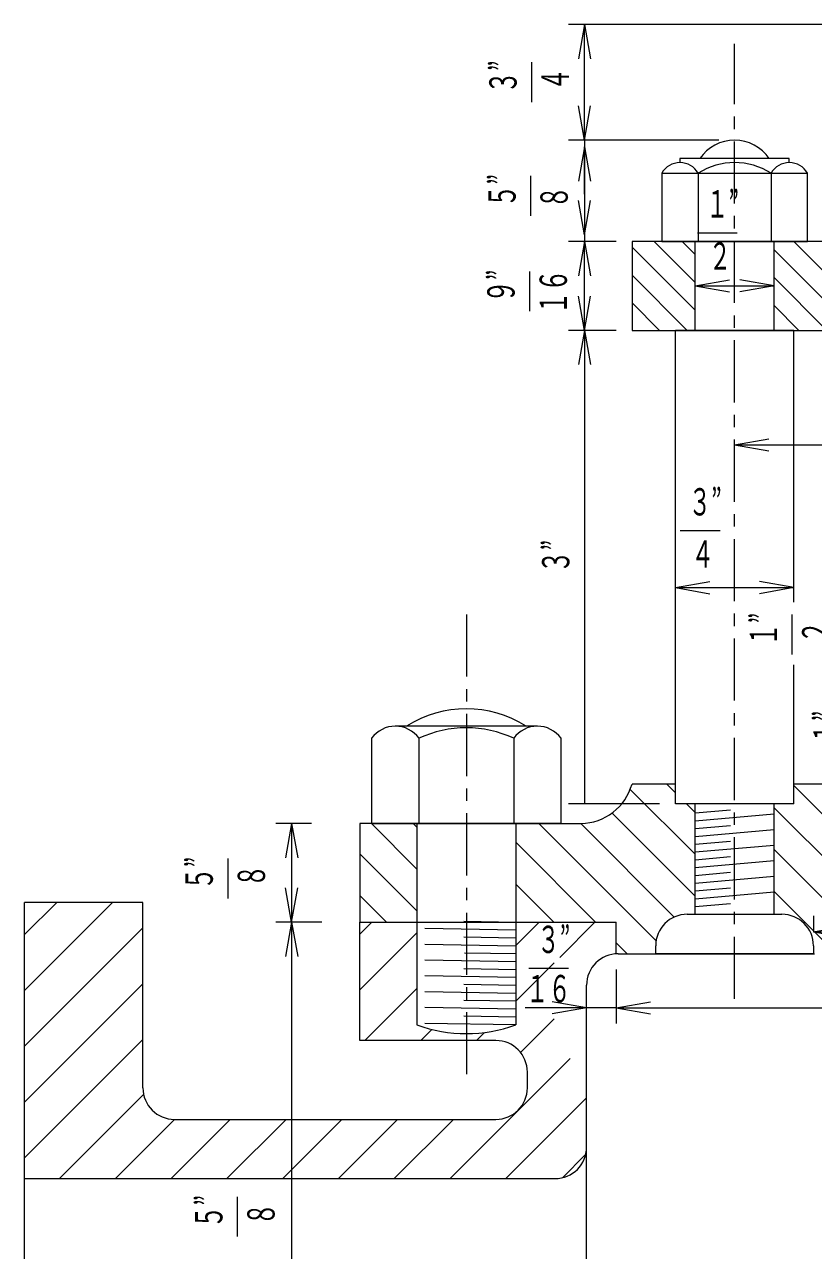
# Model space of a CAD drawing. Units: millimetres, scale not verified. Extents: x -820 to 820, y -580 to 580.
# Drawn here: x -638.7 to -511.7, y 131.4 to 328.7 of the extents above; entities that cross this region are included whole.
import ezdxf
from ezdxf.enums import TextEntityAlignment as Align

# ---------------------------------------------------------------- set-up
doc = ezdxf.new("R2010")
doc.units = ezdxf.units.MM
doc.header["$LTSCALE"] = 2
doc.linetypes.add('CHAIN1', pattern=[8, 5, -1, 1, -1])
for name, color, linetype, lineweight in [('0-0_0', 3, 'Continuous', 18), ('0-1_芯', 4, 'CHAIN1', 18), ('0-2_寸法', 2, 'Continuous', 18)]:
    doc.layers.add(name, color=color, linetype=linetype, lineweight=lineweight)
doc.styles.add('ＭＳ ゴシック', font='')
doc.styles.get('ＭＳ ゴシック').set_extended_font_data('MS Gothic')

msp = doc.modelspace()

# ---------------------------------------------------------------- linework, layer by layer
at = {"layer": '0-0_0'}
for p, q in [((-536.134, 304.797), (-512.671, 304.797)), ((-530.268, 304.797), (-530.268, 293.798)), ((-518.536, 304.797), (-518.536, 293.798)), ((-530.752, 282.725), (-540.912, 292.885)), ((-530.752, 287.215), (-537.335, 293.798)), ((-530.752, 291.705), (-532.845, 293.798)), ((-530.752, 279.497), (-530.752, 293.798)), ((-518.052, 279.497), (-518.052, 293.798)), ((-505.074, 279.497), (-518.052, 292.475)), ((-500.584, 279.497), (-514.884, 293.798)), ((-532.015, 279.497), (-540.912, 288.395)), ((-509.564, 279.497), (-518.052, 287.985)), ((-536.505, 279.497), (-540.912, 283.904)), ((-514.055, 279.497), (-518.052, 283.495)), ((-514.877, 279.497), (-533.927, 279.497)), ((-514.877, 235.723), (-514.877, 279.497)), ((-514.877, 203.297), (-514.877, 225.659)), ((-556.152, 215.795), (-579.012, 215.795)), ((-575.202, 213.838), (-575.202, 200.122)), ((-559.962, 213.838), (-559.962, 200.122)), ((-530.752, 195.167), (-541.199, 205.614)), ((-533.927, 206.472), (-540.912, 206.472)), ((-533.927, 205.077), (-535.322, 206.472)), ((-495.827, 206.472), (-514.877, 206.472)), ((-495.827, 187.183), (-514.877, 206.233)), ((-530.752, 201.902), (-532.147, 203.297)), ((-530.752, 185.517), (-530.752, 203.297)), ((-518.052, 185.517), (-518.052, 203.297)), ((-530.752, 188.432), (-544.128, 201.808)), ((-530.752, 201.824), (-525.067, 202.321)), ((-530.752, 200.568), (-518.052, 201.679)), ((-495.827, 180.448), (-518.052, 202.673)), ((-584.727, 200.122), (-584.727, 184.247)), ((-552.342, 200.122), (-584.727, 200.122)), ((-575.532, 192.801), (-582.854, 200.122)), ((-575.532, 199.536), (-576.119, 200.122)), ((-575.532, 200.122), (-575.532, 167.705)), ((-559.632, 200.122), (-559.632, 167.705)), ((-537.037, 181.247), (-555.913, 200.122)), ((-552.342, 200.122), (-549.133, 200.122)), ((-534.12, 185.064), (-549.178, 200.122)), ((-530.752, 199.313), (-525.067, 199.81)), ((-530.752, 198.057), (-518.052, 199.168)), ((-546.773, 184.247), (-559.632, 197.106)), ((-530.752, 196.802), (-525.067, 197.299)), ((-530.752, 195.546), (-518.052, 196.657)), ((-495.827, 173.713), (-518.052, 195.938)), ((-575.532, 186.066), (-584.727, 195.261)), ((-530.752, 194.291), (-525.067, 194.788)), ((-530.752, 193.035), (-518.052, 194.146)), ((-530.752, 191.78), (-525.067, 192.277)), ((-530.752, 190.524), (-518.052, 191.636)), ((-553.508, 184.247), (-559.632, 190.371)), ((-530.752, 189.269), (-525.067, 189.766)), ((-580.449, 184.247), (-584.727, 188.525)), ((-530.752, 188.013), (-518.052, 189.125)), ((-495.827, 166.977), (-518.052, 189.202)), ((-638.702, 47.722), (-638.702, 187.422)), ((-619.652, 187.422), (-638.702, 187.422)), ((-638.702, 182.235), (-633.515, 187.422)), ((-638.702, 173.255), (-624.535, 187.422)), ((-619.652, 157.577), (-619.652, 187.422)), ((-532.022, 185.517), (-516.782, 185.517)), ((-530.752, 186.758), (-525.067, 187.255)), ((-584.727, 182.328), (-582.808, 184.247)), ((-559.632, 184.217), (-567.989, 184.363)), ((-559.632, 180.483), (-555.868, 184.247)), ((-552.551, 178.583), (-546.887, 184.247)), ((-543.452, 179.158), (-543.452, 184.247)), ((-637.779, 165.197), (-619.652, 183.324)), ((-584.727, 173.348), (-575.532, 182.543)), ((-559.632, 182.947), (-574.262, 183.202)), ((-559.632, 181.677), (-567.989, 181.822)), ((-559.632, 180.406), (-574.262, 180.662)), ((-541.693, 179.167), (-543.452, 180.926)), ((-559.499, 177.864), (-574.262, 178.121)), ((-559.499, 179.134), (-567.856, 179.28)), ((-559.632, 171.503), (-553.46, 177.675)), ((-543.147, 179.167), (-511.552, 179.167)), ((-559.632, 176.596), (-567.989, 176.742)), ((-628.799, 165.197), (-619.652, 174.344)), ((-559.632, 175.326), (-574.262, 175.581)), ((-559.632, 174.055), (-567.989, 174.201)), ((-548.227, 87.092), (-548.227, 174.087)), ((-583.898, 165.197), (-575.532, 173.563)), ((-559.632, 172.785), (-574.262, 173.041)), ((-559.632, 170.245), (-574.262, 170.5)), ((-559.632, 171.515), (-567.989, 171.661)), ((-559.632, 167.705), (-574.262, 167.96)), ((-559.632, 168.975), (-567.989, 169.121)), ((-574.918, 165.197), (-573.135, 166.98)), ((-565.937, 165.197), (-564.637, 166.497)), ((-638.702, 164.274), (-637.779, 165.197)), ((-638.702, 155.294), (-628.799, 165.197)), ((-638.702, 146.314), (-619.819, 165.197)), ((-619.819, 165.197), (-619.652, 165.364)), ((-570.202, 142.972), (-550.847, 162.327)), ((-557.752, 157.577), (-557.752, 160.117)), ((-633.064, 142.972), (-619.537, 156.499)), ((-561.222, 142.972), (-548.227, 155.966)), ((-624.083, 142.972), (-614.558, 152.497)), ((-615.103, 142.972), (-605.578, 152.497)), ((-614.572, 152.497), (-562.832, 152.497)), ((-606.123, 142.972), (-596.598, 152.497)), ((-597.143, 142.972), (-587.618, 152.497)), ((-588.162, 142.972), (-578.637, 152.497)), ((-579.182, 142.972), (-569.657, 152.497)), ((-552.094, 143.119), (-548.374, 146.839)), ((-638.702, 142.972), (-553.307, 142.972))]:
    msp.add_line(p, q, dxfattribs=at)
for points in [[(-515.603, 306.498), (-515.603, 307.133), (-533.201, 307.133), (-533.201, 306.498)], [(-536.134, 304.797), (-536.134, 293.798), (-512.671, 293.798), (-512.671, 304.797)], [(-502.177, 293.798), (-540.912, 293.798), (-540.912, 279.497), (-406.292, 279.497), (-406.292, 293.798), (-445.027, 293.798)], [(-514.877, 203.297), (-533.927, 203.297), (-533.927, 279.497)], [(-582.822, 213.838), (-582.822, 200.122), (-552.342, 200.122), (-552.342, 213.838)], [(-562.832, 165.197), (-584.727, 165.197), (-584.727, 184.247), (-543.452, 184.247)], [(-511.702, 180.437), (-511.702, 179.167), (-537.102, 179.167), (-537.102, 180.437)], [(-558.865, 163.29), (-556.957, 165.197), (-553.46, 168.695)]]:
    msp.add_lwpolyline(points, dxfattribs=at)
for centre, radius, start, end in [((-524.402, 303.363), 6.741, 34.00575, 145.99425), ((-533.201, 303.118), 3.379, 29.77999, 150.22001), ((-524.402, 295.532), 10.966, 57.66059, 122.33941), ((-515.603, 303.118), 3.379, 29.78049, 150.21951), ((-567.582, 200.667), 17.92, 57.58556, 122.41444), ((-579.012, 211.108), 4.688, 35.63076, 144.36924), ((-567.582, 197.619), 17.92, 64.83494, 115.16506), ((-556.152, 211.108), 4.688, 35.63076, 144.36924), ((-549.266, 208.79), 8.669, 270.87914, 344.49183), ((-532.022, 180.437), 5.08, 90, 180), ((-516.782, 180.437), 5.08, 0, 90), ((-543.147, 174.087), 5.08, 90, 180), ((-567.582, 189.686), 23.375, 250.11625, 289.88375), ((-562.832, 160.117), 5.08, 0, 90), ((-614.572, 157.577), 5.08, 180, 270), ((-562.832, 157.577), 5.08, 270, 0), ((-553.307, 148.052), 5.08, 270, 0)]:
    msp.add_arc(centre, radius, start, end, dxfattribs=at)
at = {"layer": '0-1_芯'}
for p, q in [((-524.402, 171.904), (-524.402, 325.599)), ((-567.582, 233.763), (-567.582, 158.88))]:
    msp.add_line(p, q, dxfattribs=at)
at = {"layer": '0-2_寸法'}
for p, q in [((-498.367, 328.723), (-551.12, 328.723)), ((-548.58, 328.723), (-549.553, 323.208)), ((-548.58, 310.103), (-548.58, 328.723)), ((-548.58, 328.723), (-547.608, 323.208)), ((-548.58, 317.723), (-548.58, 325.343)), ((-557.037, 316.243), (-557.037, 322.655)), ((-548.58, 310.103), (-549.553, 315.618)), ((-548.58, 310.103), (-547.608, 315.618)), ((-526.942, 310.103), (-551.12, 310.103)), ((-526.942, 310.103), (-551.12, 310.103)), ((-548.58, 310.103), (-548.58, 293.798)), ((-548.58, 309.038), (-549.553, 303.523)), ((-548.58, 301.418), (-548.58, 309.038)), ((-548.58, 309.038), (-547.608, 303.523)), ((-557.203, 297.951), (-557.203, 304.363)), ((-548.58, 302.483), (-548.58, 294.863)), ((-548.58, 294.863), (-549.553, 300.378)), ((-548.58, 294.863), (-547.608, 300.378)), ((-530.375, 295.219), (-523.963, 295.219)), ((-543.452, 293.798), (-551.12, 293.798)), ((-543.452, 293.798), (-551.12, 293.798)), ((-548.58, 293.798), (-549.553, 288.283)), ((-548.58, 279.497), (-548.58, 293.798)), ((-548.58, 293.798), (-547.608, 288.283)), ((-557.368, 282.58), (-557.368, 288.992)), ((-530.752, 286.647), (-525.237, 287.62)), ((-530.752, 286.647), (-518.052, 286.647)), ((-530.752, 286.647), (-525.237, 285.675)), ((-518.052, 286.647), (-523.567, 287.62)), ((-518.052, 286.647), (-523.567, 285.675)), ((-548.58, 279.497), (-549.553, 285.012)), ((-548.58, 279.497), (-547.608, 285.012)), ((-543.452, 279.497), (-551.12, 279.497)), ((-543.452, 279.497), (-551.12, 279.497)), ((-548.58, 279.497), (-549.553, 273.982)), ((-548.58, 279.497), (-548.58, 203.297)), ((-548.58, 279.497), (-547.608, 273.982)), ((-524.402, 261.058), (-518.887, 262.031)), ((-524.402, 261.058), (-518.887, 260.086)), ((-533.158, 247.258), (-526.746, 247.258)), ((-533.927, 238.083), (-528.412, 239.055)), ((-514.877, 238.083), (-520.392, 239.055)), ((-533.927, 238.083), (-514.877, 238.083)), ((-533.927, 238.083), (-528.412, 237.11)), ((-514.877, 238.083), (-520.392, 237.11)), ((-515.109, 227.346), (-515.109, 233.758)), ((-536.467, 203.297), (-551.12, 203.297)), ((-592.508, 200.122), (-598.244, 200.122)), ((-595.704, 200.122), (-596.676, 194.607)), ((-595.704, 200.122), (-595.704, 184.247)), ((-595.704, 200.122), (-594.731, 194.607)), ((-605.945, 188.069), (-605.945, 194.481)), ((-595.704, 184.247), (-596.676, 189.762)), ((-595.704, 184.247), (-594.731, 189.762)), ((-590.858, 184.247), (-598.244, 184.247)), ((-590.858, 184.247), (-598.244, 184.247)), ((-595.704, 184.247), (-596.676, 178.732)), ((-595.704, 184.247), (-595.704, 117.572)), ((-595.704, 184.247), (-594.731, 178.732)), ((-511.702, 182.709), (-506.187, 183.682)), ((-511.702, 182.709), (-506.187, 181.737)), ((-557.536, 176.826), (-551.124, 176.826)), ((-543.452, 176.627), (-543.452, 167.915)), ((-548.227, 171.585), (-548.227, 172.995)), ((-548.227, 170.455), (-558.1, 170.455)), ((-548.227, 170.455), (-553.742, 171.428)), ((-548.227, 170.455), (-553.742, 169.483)), ((-543.452, 170.455), (-548.227, 170.455)), ((-543.452, 170.455), (-537.937, 171.428)), ((-543.452, 170.455), (-537.937, 169.483)), ((-543.452, 170.455), (-488.763, 170.455)), ((-543.452, 168.623), (-543.452, 167.915)), ((-604.395, 133.63), (-604.395, 140.042))]:
    msp.add_line(p, q, dxfattribs=at)
for points in [[(-524.402, 261.058), (-422.802, 261.058), (-428.317, 260.086)], [(-511.702, 185.249), (-511.702, 182.709), (-435.502, 182.709), (-435.502, 185.249)]]:
    msp.add_lwpolyline(points, dxfattribs=at)

# ---------------------------------------------------------------- texts
at = {"layer": '0-2_寸法', "style": 'ＭＳ ゴシック', "width": 0.6}
for s, p in [('３”', (-558.161, 317.615)), ('４', (-549.757, 318.063)), ('５”', (-558.326, 299.323)), ('８', (-549.936, 299.132)), ('９”', (-558.491, 283.952)), ('１６', (-550.069, 282.097)), ('３”', (-549.676, 240.453)), ('１”', (-516.233, 228.718)), ('２', (-507.829, 229.166)), ('１”', (-506.022, 212.961)), ('５”', (-607.068, 189.441)), ('８', (-598.664, 189.889)), ('５”', (-605.518, 135.002)), ('８', (-597.114, 135.449))]:
    msp.add_text(s, height=4.399, rotation=90, dxfattribs=at).set_placement(p, align=Align.BOTTOM_LEFT)
for s, p in [('１”', (-529.003, 296.342)), ('２', (-528.556, 287.938)), ('３”', (-531.786, 248.381)), ('４', (-531.338, 239.977)), ('３”', (-556.164, 177.95)), ('１６', (-557.969, 170.036))]:
    msp.add_text(s, height=4.399, dxfattribs=at).set_placement(p, align=Align.BOTTOM_LEFT)

doc.saveas('drawing.dxf')
